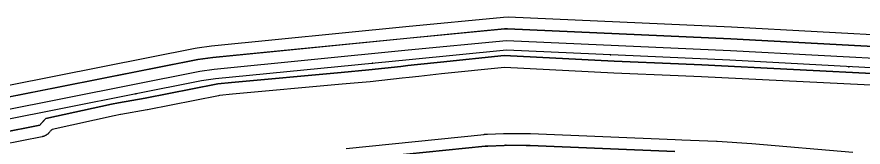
# Model space of a CAD drawing. Header units: inches. Extents: x 87989 to 118156, y 435697 to 451526.
# Drawn here: x 92604.1 to 92958.6, y 439571.2 to 439625.9 of the extents above; entities that cross this region are included whole.
import ezdxf

# ---------------------------------------------------------------- set-up
doc = ezdxf.new("R2010")
doc.units = ezdxf.units.IN
doc.header["$MEASUREMENT"] = 0
for name, color, linetype, true_color in [('As_waterkering_BWK', 7, 'Continuous', 0x7b8981), ('Beschermingszone_BWK', 7, 'Continuous', 0xcf890d), ('Grens_bebouwingsvrije_zone_BWK', 7, 'Continuous', 0x6789ae), ('Kernzone_BWK', 7, 'Continuous', 0xcb89af), ('Referentiepunten_BWK', 7, 'Continuous', 0x178980)]:
    doc.layers.add(name, color=color, linetype=linetype, true_color=true_color)

msp = doc.modelspace()

# ---------------------------------------------------------------- linework, layer by layer
at = {"layer": 'As_waterkering_BWK'}
msp.add_lwpolyline([(93053.9296, 439601.3928), (93008.8612, 439602.4357), (92999.8295, 439606.8225), (92984.9367, 439607.3396), (92977.3788, 439603.6729), (92902.7871, 439607.6728), (92809.2567, 439611.9061), (92768.3785, 439607.9374), (92687.2835, 439599.8675), (92681.4627, 439599.0738), (92595.7375, 439582.0081), (92595.6816, 439582.018)], dxfattribs=at)
at = {"layer": 'Beschermingszone_BWK'}
for points in [[(92742.0977, 439570.6875), (92799.8027, 439576.6055), (92799.8477, 439576.6094), (92800.0723, 439576.6289), (92800.1172, 439576.6328), (92800.9844, 439576.6914), (92801.0195, 439576.6914), (92801.2012, 439576.6992), (92801.2383, 439576.7031), (92807.959, 439576.9531), (92807.9922, 439576.9531), (92808.4258, 439576.9805), (92808.4707, 439576.9844), (92808.5605, 439576.9883), (92808.6055, 439576.9922), (92808.9629, 439577), (92809.0078, 439577.0039), (92809.0957, 439577.0039), (92809.1348, 439577.0039), (92817.4316, 439576.9609), (92817.4746, 439576.957), (92817.6914, 439576.9531), (92817.7344, 439576.9531), (92819.3281, 439576.8906), (92879.8867, 439574.4375), (92882.6934, 439574.3242), (92897.168, 439573.7383), (92897.2012, 439573.7383), (92897.3613, 439573.7305), (92897.3926, 439573.7266), (92911.9961, 439572.7578), (92912.043, 439572.7578), (92954.2266, 439569.1563)], [(92879.6836, 439569.4414), (92819.127, 439571.8945), (92817.5566, 439571.957), (92817.3828, 439571.9609), (92809.1152, 439572.0039), (92808.7578, 439571.9922), (92808.2344, 439571.957), (92801.4414, 439571.707), (92801.2949, 439571.6992), (92800.4707, 439571.6445), (92800.291, 439571.6289), (92742.6074, 439565.7148)]]:
    msp.add_lwpolyline(points, dxfattribs=at)
for points in [[(92600.7511, 439597.2794, 0), (92678.7293, 439612.8044, 0), (92679.5711, 439612.9454, 0), (92685.6446, 439613.769, 0), (92767.0089, 439621.8702, 0), (92807.9038, 439625.8406, 0), (92809.8897, 439625.8918, 0), (92903.4784, 439621.6556, 0), (92975.1854, 439617.8106, 0)], [(92975.8473, 439612.7679, 0), (92903.2315, 439616.6617, 0), (92809.6636, 439620.8969, 0), (92808.387, 439620.864, 0), (92767.4981, 439616.8942, 0), (92686.2299, 439608.8042, 0), (92679.9761, 439607.9459, 0), (92600.4074, 439592.1944, 0)], [(92596.7129, 439577.1055, 0), (92613.7285, 439580.4922, 0), (92613.8027, 439580.5742, 0), (92613.998, 439580.7969, 0), (92614.1934, 439581.0156, 0), (92614.3906, 439581.2383, 0), (92614.5879, 439581.457, 0), (92614.7832, 439581.6758, 0), (92614.9824, 439581.8984, 0), (92615.1797, 439582.1172, 0), (92615.377, 439582.3359, 0), (92615.5742, 439582.5547, 0), (92615.7734, 439582.7734, 0), (92615.9707, 439582.9922, 0), (92616.1895, 439583.2305, 0), (92643.8105, 439589.2188, 0), (92646.6309, 439589.8281, 0), (92657.8496, 439591.8516, 0), (92687.582, 439597.7148, 0), (92688.3105, 439597.8594, 0), (92693.9531, 439598.3789, 0), (92739.9102, 439602.6094, 0), (92751.5703, 439603.6797, 0), (92764.9492, 439605.1211, 0), (92767.9395, 439605.4414, 0), (92771.9199, 439605.8711, 0), (92781.5176, 439606.918, 0), (92808.2305, 439609.6445, 0), (92854.3633, 439607.3398, 0), (92881.3203, 439606.1797, 0), (92891.0703, 439605.7617, 0), (92967.8008, 439601.8906, 0)], [(92967.5176, 439596.8984, 0), (92890.8359, 439600.7656, 0), (92881.1055, 439601.1836, 0), (92854.1309, 439602.3438, 0), (92808.3613, 439604.6328, 0), (92782.043, 439601.9453, 0), (92772.459, 439600.8984, 0), (92768.4746, 439600.4688, 0), (92765.4844, 439600.1484, 0), (92752.0859, 439598.707, 0), (92752.0469, 439598.7031, 0), (92740.3672, 439597.6328, 0), (92694.4121, 439593.4023, 0), (92689.0273, 439592.9063, 0), (92688.5508, 439592.8125, 0), (92658.7969, 439586.9414, 0), (92658.7559, 439586.9336, 0), (92647.623, 439584.9297, 0), (92647.5801, 439584.9219, 0), (92644.8672, 439584.332, 0), (92618.832, 439578.7031, 0), (92618.6992, 439578.5508, 0), (92618.5098, 439578.3398, 0), (92618.3164, 439578.125, 0), (92618.1191, 439577.9063, 0), (92617.9277, 439577.6914, 0), (92617.7344, 439577.4727, 0), (92617.4688, 439577.1719, 0), (92617.3652, 439577.0664, 0), (92617.3281, 439577.0273, 0), (92617.0352, 439576.7461, 0), (92616.9551, 439576.6719, 0), (92616.8281, 439576.5703, 0), (92616.7207, 439576.4922, 0), (92616.3887, 439576.2617, 0), (92616.3613, 439576.2461, 0), (92616.2227, 439576.1563, 0), (92616.0781, 439576.082, 0), (92616.0371, 439576.0625, 0), (92615.6699, 439575.8867, 0), (92615.5625, 439575.8398, 0), (92615.4082, 439575.7813, 0), (92615.291, 439575.7461, 0), (92614.9004, 439575.6367, 0), (92614.8633, 439575.625, 0), (92614.7031, 439575.5859, 0), (92597.6895, 439572.1992, 0)]]:
    msp.add_polyline3d(points, dxfattribs=at)
at = {"layer": 'Grens_bebouwingsvrije_zone_BWK'}
msp.add_lwpolyline([(92976.5619, 439607.7225), (92902.9846, 439611.6679), (92809.1533, 439615.9149), (92767.9872, 439611.9182), (92686.8151, 439603.8407), (92680.8014, 439603.0206), (92595.6946, 439586.0781)], dxfattribs=at)
at = {"layer": 'Kernzone_BWK'}
for points in [[(92597.3789, 439591.5938), (92679.9766, 439607.9453), (92686.2305, 439608.8047), (92767.5, 439616.8945), (92808.3867, 439620.8633), (92809.6641, 439620.8984), (92903.2305, 439616.6602), (92975.8477, 439612.7695)], [(92967.8008, 439601.8906), (92891.0703, 439605.7617), (92881.3203, 439606.1797), (92854.3633, 439607.3398), (92808.2305, 439609.6445), (92781.5156, 439606.918), (92771.9219, 439605.8711), (92767.9414, 439605.4414), (92764.9492, 439605.1211), (92751.5703, 439603.6797), (92739.9102, 439602.6094), (92693.9531, 439598.3789), (92688.3086, 439597.8594), (92687.582, 439597.7148), (92657.8516, 439591.8516), (92646.6289, 439589.8281), (92643.8086, 439589.2188), (92616.1914, 439583.2305), (92615.9727, 439582.9922), (92615.7734, 439582.7734), (92615.5742, 439582.5547), (92615.3789, 439582.3359), (92615.1797, 439582.1172), (92614.9805, 439581.8984), (92614.7852, 439581.6758), (92614.5898, 439581.457), (92614.3906, 439581.2383), (92614.1953, 439581.0156), (92613.9961, 439580.7969), (92613.8008, 439580.5742), (92613.7266, 439580.4922), (92596.7148, 439577.1055)], [(92742.6094, 439565.7148), (92800.2891, 439571.6289), (92800.4688, 439571.6445), (92801.2969, 439571.6992), (92801.4414, 439571.707), (92808.2344, 439571.957), (92808.7578, 439571.9922), (92809.1133, 439572.0039), (92817.3828, 439571.9609), (92817.5547, 439571.957), (92819.1289, 439571.8945), (92879.6836, 439569.4414)]]:
    msp.add_lwpolyline(points, dxfattribs=at)
at = {"layer": 'Referentiepunten_BWK'}
for p in [(92852.7584, 439609.9372), (92753.0708, 439606.4141), (92952.6356, 439604.9997), (92653.9887, 439593.6044)]:
    msp.add_point(p, dxfattribs=at)

doc.saveas('drawing.dxf')
